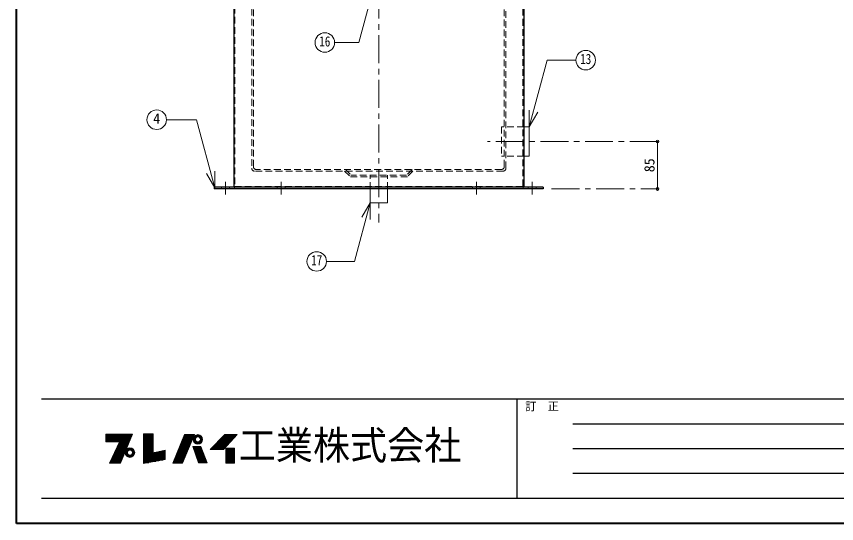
# Model space of a CAD drawing. Units: millimetres at full size, sheet at 1:10; details may follow other scales. Extents: x -2123 to 1927, y -1358 to 1452.
# Drawn here: x -2123 to -652, y -1358 to -449 of the extents above; entities that cross this region are included whole.
import ezdxf
from ezdxf.enums import TextEntityAlignment as Align

# ---------------------------------------------------------------- set-up
doc = ezdxf.new("R2010")
doc.units = ezdxf.units.MM
doc.header["$LTSCALE"] = 10
doc.header["$PDMODE"] = 32
doc.header["$PDSIZE"] = 5
doc.linetypes.add('CHAIN1', pattern=[8, 5, -1, 1, -1])
doc.linetypes.add('DASHED1', pattern=[1.8, 1.2, -0.6])
doc.layers.add('0-0', color=7, linetype='Continuous', lineweight=18)
doc.styles.add('ＭＳ ゴシック', font='')
doc.styles.get('ＭＳ ゴシック').set_extended_font_data('MS Gothic')

msp = doc.modelspace()

# ---------------------------------------------------------------- linework, layer by layer
at = {"layer": '0-0', "color": 1, "lineweight": 40}
for p, q in [((-2122.8, -1358.09), (-2122.8, 1451.91)), ((1927.2, -1358.09), (-2122.8, -1358.09))]:
    msp.add_line(p, q, dxfattribs=at)
at = {"layer": '0-0', "color": 4, "linetype": 'CHAIN1', "lineweight": 9}
for p, q in [((-1472.8, 77.41), (-1472.8, -818.09)), ((-972.8, -673.09), (-1277.8, -673.09)), ((-1747.8, -745.09), (-1747.8, -768.09)), ((-1647.8, -745.09), (-1647.8, -768.09)), ((-1297.8, -745.09), (-1297.8, -768.09)), ((-1197.8, -745.09), (-1197.8, -768.09)), ((-1162.8, -758.09), (-972.8, -758.09))]:
    msp.add_line(p, q, dxfattribs=at)
at = {"layer": '0-0', "color": 5, "lineweight": 25}
for p, q in [((-1732.8, -164.59), (-1732.8, -753.59)), ((-1212.8, -202.59), (-1212.8, -753.59)), ((-1767.8, -755.09), (-1767.8, -758.09)), ((-1177.8, -755.09), (-1767.8, -755.09)), ((-1177.8, -758.09), (-1767.8, -758.09)), ((-1177.8, -755.09), (-1177.8, -758.09))]:
    msp.add_line(p, q, dxfattribs=at)
at = {"layer": '0-0', "linetype": 'DASHED1'}
for p, q in [((-1247.8, -718.09), (-1247.8, -163.09)), ((-1244.8, -721.09), (-1244.8, -164.59)), ((-1214.3, -165.34), (-1214.3, -752.84)), ((-1700.8, -308.79), (-1700.8, -721.09)), ((-1697.8, -718.09), (-1697.8, -306.95)), ((-1731.3, -323.72), (-1731.3, -752.84)), ((-1249.8, -726.09), (-1695.8, -726.09)), ((-1252.8, -723.09), (-1692.8, -723.09)), ((-1215.05, -753.59), (-1730.55, -753.59)), ((-1712.8, -753.59), (-1712.8, -755.09)), ((-1654.8, -755.09), (-1654.8, -758.09)), ((-1640.8, -755.09), (-1640.8, -758.09)), ((-1304.8, -755.09), (-1304.8, -758.09)), ((-1290.8, -755.09), (-1290.8, -758.09)), ((-1232.8, -753.59), (-1232.8, -755.09))]:
    msp.add_line(p, q, dxfattribs=at)
at = {"layer": '0-0'}
for p, q in [((-1478.23, -382.87), (-1508.43, -495.58)), ((-1552.11, -495.58), (-1508.43, -495.58)), ((-1202.8, -646.59), (-1170.79, -527.12)), ((-1170.79, -527.12), (-1119.13, -527.12)), ((-1202.8, -646.59), (-1202.8, -616.59)), ((-1202.8, -646.59), (-1187.8, -620.61)), ((-1853.6, -633.98), (-1799.51, -633.98)), ((-1766.76, -756.2), (-1799.51, -633.98)), ((-1202.8, -646.59), (-1212.8, -646.59)), ((-1202.8, -646.59), (-1202.8, -699.59)), ((-1202.8, -699.59), (-1212.8, -699.59)), ((-1766.76, -756.2), (-1781.76, -730.21)), ((-1766.76, -756.2), (-1766.76, -726.2)), ((-1488.3, -783.09), (-1488.3, -758.09)), ((-1457.3, -783.09), (-1457.3, -758.09)), ((-1488.17, -782.94), (-1516.33, -888.05)), ((-1488.17, -782.94), (-1503.17, -808.92)), ((-1457.3, -783.09), (-1488.3, -783.09)), ((-1488.17, -782.94), (-1488.17, -812.94)), ((-1566.68, -888.05), (-1516.33, -888.05)), ((-1962.37, -1198.29), (-1914.96, -1198.29)), ((-1962.37, -1198.71), (-1915.14, -1198.71)), ((-1962.37, -1199.34), (-1915.4, -1199.34)), ((-1962.37, -1199.97), (-1915.66, -1199.97)), ((-1962.37, -1200.6), (-1915.92, -1200.6)), ((-1962.37, -1201.44), (-1916.27, -1201.44)), ((-1916.53, -1202.07), (-1962.37, -1202.07)), ((-1962.37, -1202.7), (-1916.79, -1202.7)), ((-1962.37, -1203.33), (-1917.05, -1203.33)), ((-1962.37, -1203.96), (-1917.31, -1203.96)), ((-1962.37, -1204.59), (-1917.57, -1204.59)), ((-1962.37, -1205.01), (-1917.74, -1205.01)), ((-1962.37, -1205.85), (-1918.09, -1205.85)), ((-1936.33, -1249.95), (-1914.7, -1197.66)), ((-1894.75, -1197.45), (-1894.75, -1250.58)), ((-1877.32, -1197.45), (-1894.75, -1197.45)), ((-1894.75, -1198.29), (-1877.32, -1198.29)), ((-1894.75, -1198.71), (-1877.32, -1198.71)), ((-1894.75, -1199.34), (-1877.32, -1199.34)), ((-1894.75, -1199.97), (-1877.32, -1199.97)), ((-1894.75, -1200.6), (-1877.32, -1200.6)), ((-1894.75, -1201.44), (-1877.32, -1201.44)), ((-1894.75, -1202.07), (-1877.32, -1202.07)), ((-1894.75, -1202.7), (-1877.32, -1202.7)), ((-1894.75, -1203.33), (-1877.32, -1203.33)), ((-1894.75, -1203.96), (-1877.32, -1203.96)), ((-1894.75, -1204.59), (-1877.32, -1204.59)), ((-1894.75, -1205.01), (-1877.32, -1205.01)), ((-1894.75, -1205.85), (-1877.32, -1205.85)), ((-1821.46, -1198.5), (-1842.46, -1249.53)), ((-1824.61, -1249.53), (-1803.4, -1198.5)), ((-1824.49, -1205.85), (-1806.46, -1205.85)), ((-1824.14, -1205.01), (-1806.11, -1205.01)), ((-1823.97, -1204.59), (-1805.93, -1204.59)), ((-1823.71, -1203.96), (-1805.67, -1203.96)), ((-1823.45, -1203.33), (-1805.41, -1203.33)), ((-1823.19, -1202.7), (-1805.15, -1202.7)), ((-1822.93, -1202.07), (-1804.89, -1202.07)), ((-1822.67, -1201.44), (-1804.62, -1201.44)), ((-1822.33, -1200.6), (-1804.28, -1200.6)), ((-1822.07, -1199.97), (-1804.03, -1199.97)), ((-1821.81, -1199.34), (-1803.75, -1199.34)), ((-1821.46, -1198.5), (-1803.4, -1198.5)), ((-1805.77, -1206.27), (-1801.73, -1206.27)), ((-1805.6, -1205.22), (-1801.4, -1205.22)), ((-1805.21, -1203.96), (-1800.53, -1203.96)), ((-1804.82, -1203.12), (-1799.39, -1203.12)), ((-1804.16, -1202.07), (-1790.47, -1202.07)), ((-1803.45, -1201.23), (-1791.17, -1201.23)), ((-1802.23, -1200.18), (-1792.39, -1200.18)), ((-1800.76, -1199.34), (-1793.87, -1199.34)), ((-1789.81, -1203.12), (-1795.23, -1203.12)), ((-1789.42, -1203.96), (-1794.1, -1203.96)), ((-1789.03, -1205.22), (-1793.23, -1205.22)), ((-1788.85, -1206.27), (-1792.89, -1206.27)), ((-1756.15, -1205.85), (-1733.37, -1205.85)), ((-1755.31, -1205.01), (-1732.59, -1205.01)), ((-1754.89, -1204.59), (-1732.2, -1204.59)), ((-1754.26, -1203.96), (-1731.61, -1203.96)), ((-1753.63, -1203.33), (-1731.03, -1203.33)), ((-1753, -1202.7), (-1730.44, -1202.7)), ((-1752.37, -1202.07), (-1729.86, -1202.07)), ((-1751.74, -1201.44), (-1729.27, -1201.44)), ((-1751.11, -1224.96), (-1726.54, -1198.5)), ((-1750.9, -1200.6), (-1728.49, -1200.6)), ((-1750.27, -1199.97), (-1727.91, -1199.97)), ((-1749.64, -1199.34), (-1727.32, -1199.34)), ((-1962.37, -1206.48), (-1918.35, -1206.48)), ((-1962.37, -1207.11), (-1918.61, -1207.11)), ((-1962.37, -1207.74), (-1918.87, -1207.74)), ((-1962.37, -1208.37), (-1919.13, -1208.37)), ((-1962.37, -1209), (-1919.39, -1209)), ((-1962.37, -1209.63), (-1919.65, -1209.63)), ((-1962.37, -1210.26), (-1919.91, -1210.26)), ((-1962.37, -1210.89), (-1920.18, -1210.89)), ((-1938.01, -1211.73), (-1962.37, -1211.73)), ((-1955.65, -1249.95), (-1938.01, -1211.73)), ((-1924.35, -1220.97), (-1942.28, -1220.97)), ((-1941.79, -1219.92), (-1923.91, -1219.92)), ((-1923.56, -1219.08), (-1941.41, -1219.08)), ((-1923.22, -1218.24), (-1940.95, -1218.24)), ((-1940.53, -1217.19), (-1922.78, -1217.19)), ((-1922.43, -1216.35), (-1940.15, -1216.35)), ((-1922, -1215.3), (-1939.66, -1215.3)), ((-1921.74, -1214.67), (-1939.37, -1214.67)), ((-1921.39, -1213.83), (-1938.98, -1213.83)), ((-1921.13, -1213.2), (-1938.69, -1213.2)), ((-1920.78, -1212.36), (-1938.3, -1212.36)), ((-1920.52, -1211.73), (-1938.01, -1211.73)), ((-1894.75, -1206.48), (-1877.32, -1206.48)), ((-1894.75, -1207.11), (-1877.32, -1207.11)), ((-1894.75, -1207.74), (-1877.32, -1207.74)), ((-1894.75, -1208.37), (-1877.32, -1208.37)), ((-1894.75, -1209), (-1877.32, -1209)), ((-1894.75, -1209.63), (-1877.32, -1209.63)), ((-1894.75, -1210.26), (-1877.32, -1210.26)), ((-1894.75, -1210.89), (-1877.32, -1210.89)), ((-1894.75, -1211.73), (-1877.32, -1211.73)), ((-1894.75, -1212.36), (-1877.32, -1212.36)), ((-1894.75, -1213.2), (-1877.32, -1213.2)), ((-1894.75, -1213.83), (-1877.32, -1213.83)), ((-1894.75, -1214.67), (-1877.32, -1214.67)), ((-1894.75, -1215.3), (-1877.32, -1215.3)), ((-1894.75, -1216.35), (-1877.32, -1216.35)), ((-1894.75, -1217.19), (-1877.32, -1217.19)), ((-1894.75, -1218.24), (-1877.32, -1218.24)), ((-1894.75, -1219.08), (-1877.32, -1219.08)), ((-1894.75, -1219.92), (-1877.32, -1219.92)), ((-1894.75, -1220.97), (-1877.32, -1220.97)), ((-1830.7, -1220.97), (-1812.74, -1220.97)), ((-1830.28, -1219.92), (-1812.31, -1219.92)), ((-1829.93, -1219.08), (-1811.96, -1219.08)), ((-1829.59, -1218.24), (-1811.61, -1218.24)), ((-1829.15, -1217.19), (-1811.17, -1217.19)), ((-1828.81, -1216.35), (-1810.82, -1216.35)), ((-1828.38, -1215.3), (-1810.39, -1215.3)), ((-1828.12, -1214.67), (-1810.12, -1214.67)), ((-1827.77, -1213.83), (-1809.77, -1213.83)), ((-1827.51, -1213.2), (-1809.51, -1213.2)), ((-1827.17, -1212.36), (-1809.16, -1212.36)), ((-1826.91, -1211.73), (-1808.9, -1211.73)), ((-1826.56, -1210.89), (-1808.55, -1210.89)), ((-1826.3, -1210.26), (-1808.29, -1210.26)), ((-1826.04, -1209.63), (-1808.03, -1209.63)), ((-1825.78, -1209), (-1807.77, -1209)), ((-1825.52, -1208.37), (-1807.51, -1208.37)), ((-1825.24, -1207.74), (-1807.24, -1207.74)), ((-1825.01, -1207.11), (-1806.98, -1207.11)), ((-1824.75, -1206.48), (-1806.72, -1206.48)), ((-1806.48, -1219.92), (-1791.78, -1219.92)), ((-1806.11, -1220.97), (-1791.39, -1220.97)), ((-1805.81, -1207.11), (-1801.81, -1207.11)), ((-1805.75, -1208.16), (-1801.69, -1208.16)), ((-1805.55, -1209.21), (-1801.29, -1209.21)), ((-1805.21, -1210.26), (-1800.53, -1210.26)), ((-1804.7, -1211.31), (-1798.93, -1211.31)), ((-1804, -1212.36), (-1790.63, -1212.36)), ((-1803.24, -1213.2), (-1791.38, -1213.2)), ((-1801.58, -1214.46), (-1793.04, -1214.46)), ((-1799.59, -1215.3), (-1795.04, -1215.3)), ((-1789.92, -1211.31), (-1795.7, -1211.31)), ((-1789.42, -1210.26), (-1794.1, -1210.26)), ((-1789.08, -1209.21), (-1793.33, -1209.21)), ((-1788.88, -1208.16), (-1792.94, -1208.16)), ((-1792.81, -1207.11), (-1788.81, -1207.11)), ((-1780.93, -1249.32), (-1791.85, -1219.71)), ((-1771.27, -1220.97), (-1747.41, -1220.97)), ((-1770.22, -1219.92), (-1746.43, -1219.92)), ((-1769.38, -1219.08), (-1745.65, -1219.08)), ((-1768.54, -1218.24), (-1744.87, -1218.24)), ((-1767.49, -1217.19), (-1743.9, -1217.19)), ((-1766.65, -1216.35), (-1743.12, -1216.35)), ((-1765.6, -1215.3), (-1742.14, -1215.3)), ((-1764.97, -1214.67), (-1741.56, -1214.67)), ((-1764.13, -1213.83), (-1740.78, -1213.83)), ((-1763.5, -1213.2), (-1740.19, -1213.2)), ((-1762.66, -1212.36), (-1739.41, -1212.36)), ((-1762.03, -1211.73), (-1738.83, -1211.73)), ((-1761.19, -1210.89), (-1738.05, -1210.89)), ((-1760.56, -1210.26), (-1737.46, -1210.26)), ((-1759.93, -1209.63), (-1736.88, -1209.63)), ((-1759.3, -1209), (-1736.29, -1209)), ((-1758.67, -1208.37), (-1735.71, -1208.37)), ((-1758.04, -1207.74), (-1735.12, -1207.74)), ((-1757.41, -1207.11), (-1734.54, -1207.11)), ((-1756.78, -1206.48), (-1733.89, -1206.48)), ((-1930.17, -1235.04), (-1948.77, -1235.04)), ((-1929.73, -1233.99), (-1948.29, -1233.99)), ((-1929.21, -1232.73), (-1947.67, -1232.73)), ((-1928.86, -1231.89), (-1947.32, -1231.89)), ((-1928.43, -1230.84), (-1946.83, -1230.84)), ((-1946.45, -1230), (-1928.08, -1230)), ((-1927.65, -1228.95), (-1945.96, -1228.95)), ((-1927.12, -1227.69), (-1945.38, -1227.69)), ((-1926.69, -1226.64), (-1944.89, -1226.64)), ((-1926.34, -1225.8), (-1944.51, -1225.8)), ((-1925.91, -1224.75), (-1944.02, -1224.75)), ((-1943.63, -1223.91), (-1925.56, -1223.91)), ((-1925.13, -1222.86), (-1943.15, -1222.86)), ((-1924.69, -1221.81), (-1942.67, -1221.81)), ((-1927.61, -1230.84), (-1923.61, -1230.84)), ((-1927.57, -1230), (-1923.53, -1230)), ((-1927.55, -1231.89), (-1923.49, -1231.89)), ((-1927.4, -1228.95), (-1923.2, -1228.95)), ((-1927.4, -1232.73), (-1923.2, -1232.73)), ((-1927.01, -1227.69), (-1922.33, -1227.69)), ((-1927.01, -1233.99), (-1922.33, -1233.99)), ((-1926.5, -1226.64), (-1920.73, -1226.64)), ((-1926.5, -1235.04), (-1920.73, -1235.04)), ((-1925.96, -1225.8), (-1912.27, -1225.8)), ((-1925.04, -1224.75), (-1913.18, -1224.75)), ((-1924.03, -1223.91), (-1914.19, -1223.91)), ((-1922.04, -1222.86), (-1916.19, -1222.86)), ((-1911.72, -1226.64), (-1917.5, -1226.64)), ((-1911.72, -1235.04), (-1917.5, -1235.04)), ((-1911.22, -1227.69), (-1915.9, -1227.69)), ((-1911.22, -1233.99), (-1915.9, -1233.99)), ((-1910.83, -1228.95), (-1915.03, -1228.95)), ((-1910.83, -1232.73), (-1915.03, -1232.73)), ((-1910.68, -1231.89), (-1914.74, -1231.89)), ((-1910.65, -1230), (-1914.69, -1230)), ((-1914.61, -1230.84), (-1910.61, -1230.84)), ((-1894.75, -1221.81), (-1877.32, -1221.81)), ((-1894.75, -1222.86), (-1877.32, -1222.86)), ((-1894.75, -1223.91), (-1877.32, -1223.91)), ((-1894.75, -1224.75), (-1877.32, -1224.75)), ((-1894.75, -1225.8), (-1877.32, -1225.8)), ((-1894.75, -1226.64), (-1877.32, -1226.64)), ((-1894.75, -1227.69), (-1877.32, -1227.69)), ((-1894.75, -1228.95), (-1877.32, -1228.95)), ((-1894.75, -1230), (-1877.32, -1230)), ((-1894.75, -1230.84), (-1877.32, -1230.84)), ((-1894.75, -1231.89), (-1855.69, -1231.89)), ((-1894.75, -1232.73), (-1855.69, -1232.73)), ((-1894.75, -1233.99), (-1855.69, -1233.99)), ((-1894.75, -1235.04), (-1855.69, -1235.04)), ((-1855.69, -1230.84), (-1875.44, -1230.84)), ((-1855.69, -1230), (-1871.68, -1230)), ((-1855.69, -1228.95), (-1866.98, -1228.95)), ((-1855.69, -1227.69), (-1861.34, -1227.69)), ((-1836.5, -1235.04), (-1818.59, -1235.04)), ((-1836.07, -1233.99), (-1818.15, -1233.99)), ((-1835.55, -1232.73), (-1817.63, -1232.73)), ((-1835.2, -1231.89), (-1817.28, -1231.89)), ((-1834.77, -1230.84), (-1816.84, -1230.84)), ((-1834.43, -1230), (-1816.5, -1230)), ((-1833.99, -1228.95), (-1816.06, -1228.95)), ((-1833.48, -1227.69), (-1815.54, -1227.69)), ((-1833.04, -1226.64), (-1815.1, -1226.64)), ((-1832.7, -1225.8), (-1814.75, -1225.8)), ((-1832.27, -1224.75), (-1814.31, -1224.75)), ((-1831.92, -1223.91), (-1813.96, -1223.91)), ((-1831.49, -1222.86), (-1813.53, -1222.86)), ((-1831.06, -1221.81), (-1813.09, -1221.81)), ((-1805.82, -1221.81), (-1791.08, -1221.81)), ((-1805.46, -1222.86), (-1790.69, -1222.86)), ((-1805.09, -1223.91), (-1790.3, -1223.91)), ((-1804.8, -1224.75), (-1789.99, -1224.75)), ((-1804.44, -1225.8), (-1789.61, -1225.8)), ((-1804.14, -1226.64), (-1789.3, -1226.64)), ((-1803.78, -1227.69), (-1788.91, -1227.69)), ((-1803.34, -1228.95), (-1788.45, -1228.95)), ((-1802.98, -1230), (-1788.06, -1230)), ((-1802.68, -1230.84), (-1787.75, -1230.84)), ((-1802.32, -1231.89), (-1787.36, -1231.89)), ((-1802.03, -1232.73), (-1787.05, -1232.73)), ((-1801.59, -1233.99), (-1786.59, -1233.99)), ((-1801.23, -1235.04), (-1786.2, -1235.04)), ((-1775.26, -1224.96), (-1751.11, -1224.96)), ((-1774.21, -1223.91), (-1750.14, -1223.91)), ((-1773.16, -1222.86), (-1749.16, -1222.86)), ((-1772.11, -1221.81), (-1748.19, -1221.81)), ((-1747.33, -1223.91), (-1731.37, -1223.91)), ((-1747.33, -1224.75), (-1731.37, -1224.75)), ((-1747.33, -1225.8), (-1731.37, -1225.8)), ((-1747.33, -1226.64), (-1731.37, -1226.64)), ((-1747.33, -1227.69), (-1731.37, -1227.69)), ((-1747.33, -1228.95), (-1731.37, -1228.95)), ((-1747.33, -1230), (-1731.37, -1230)), ((-1747.33, -1230.84), (-1731.37, -1230.84)), ((-1747.33, -1231.89), (-1731.37, -1231.89)), ((-1747.33, -1232.73), (-1731.37, -1232.73)), ((-1747.33, -1233.99), (-1731.37, -1233.99)), ((-1747.33, -1235.04), (-1731.37, -1235.04)), ((-1955.65, -1249.95), (-1936.33, -1249.95)), ((-1935.9, -1248.9), (-1955.17, -1248.9)), ((-1935.38, -1247.64), (-1954.59, -1247.64)), ((-1934.94, -1246.59), (-1954.1, -1246.59)), ((-1934.51, -1245.54), (-1953.62, -1245.54)), ((-1933.99, -1244.28), (-1953.04, -1244.28)), ((-1933.55, -1243.23), (-1952.55, -1243.23)), ((-1933.03, -1241.97), (-1951.97, -1241.97)), ((-1932.68, -1241.13), (-1951.58, -1241.13)), ((-1932.25, -1240.08), (-1951.1, -1240.08)), ((-1931.82, -1239.03), (-1950.61, -1239.03)), ((-1931.38, -1237.98), (-1950.13, -1237.98)), ((-1930.95, -1236.93), (-1949.64, -1236.93)), ((-1930.6, -1236.09), (-1949.26, -1236.09)), ((-1925.8, -1236.09), (-1912.43, -1236.09)), ((-1925.04, -1236.93), (-1913.18, -1236.93)), ((-1923.72, -1237.98), (-1914.5, -1237.98)), ((-1921.39, -1239.03), (-1916.84, -1239.03)), ((-1894.75, -1236.09), (-1855.69, -1236.09)), ((-1894.75, -1236.93), (-1855.69, -1236.93)), ((-1894.75, -1237.98), (-1855.69, -1237.98)), ((-1894.75, -1239.03), (-1855.69, -1239.03)), ((-1894.75, -1240.08), (-1855.69, -1240.08)), ((-1894.75, -1241.13), (-1855.69, -1241.13)), ((-1894.75, -1241.97), (-1855.69, -1241.97)), ((-1894.75, -1243.23), (-1855.69, -1243.23)), ((-1894.75, -1244.28), (-1860.29, -1244.28)), ((-1894.75, -1245.54), (-1867.18, -1245.54)), ((-1894.75, -1246.59), (-1872.93, -1246.59)), ((-1894.75, -1247.64), (-1878.67, -1247.64)), ((-1894.75, -1248.9), (-1885.56, -1248.9)), ((-1824.61, -1249.53), (-1842.46, -1249.53)), ((-1842.2, -1248.9), (-1824.35, -1248.9)), ((-1841.68, -1247.64), (-1823.83, -1247.64)), ((-1841.25, -1246.59), (-1823.39, -1246.59)), ((-1840.82, -1245.54), (-1822.95, -1245.54)), ((-1840.3, -1244.28), (-1822.43, -1244.28)), ((-1839.87, -1243.23), (-1821.99, -1243.23)), ((-1839.35, -1241.97), (-1821.47, -1241.97)), ((-1839.01, -1241.13), (-1821.12, -1241.13)), ((-1838.57, -1240.08), (-1820.68, -1240.08)), ((-1838.14, -1239.03), (-1820.25, -1239.03)), ((-1837.71, -1237.98), (-1819.81, -1237.98)), ((-1837.28, -1236.93), (-1819.38, -1236.93)), ((-1836.93, -1236.09), (-1819.03, -1236.09)), ((-1800.88, -1236.09), (-1785.81, -1236.09)), ((-1800.57, -1236.93), (-1785.5, -1236.93)), ((-1800.2, -1237.98), (-1785.11, -1237.98)), ((-1799.84, -1239.03), (-1784.73, -1239.03)), ((-1799.47, -1240.08), (-1784.34, -1240.08)), ((-1799.11, -1241.13), (-1783.95, -1241.13)), ((-1798.82, -1241.97), (-1783.64, -1241.97)), ((-1798.38, -1243.23), (-1783.18, -1243.23)), ((-1797.94, -1244.28), (-1782.79, -1244.28)), ((-1797.58, -1245.54), (-1782.33, -1245.54)), ((-1797.21, -1246.59), (-1781.94, -1246.59)), ((-1796.85, -1247.64), (-1781.55, -1247.64)), ((-1796.41, -1248.9), (-1781.09, -1248.9)), ((-1796.26, -1249.32), (-1780.93, -1249.32)), ((-1747.33, -1236.09), (-1731.37, -1236.09)), ((-1747.33, -1236.93), (-1731.37, -1236.93)), ((-1747.33, -1237.98), (-1731.37, -1237.98)), ((-1747.33, -1239.03), (-1731.37, -1239.03)), ((-1747.33, -1240.08), (-1731.37, -1240.08)), ((-1747.33, -1241.13), (-1731.37, -1241.13)), ((-1747.33, -1241.97), (-1731.37, -1241.97)), ((-1747.33, -1243.23), (-1731.37, -1243.23)), ((-1747.33, -1244.28), (-1731.37, -1244.28)), ((-1747.33, -1245.54), (-1731.37, -1245.54)), ((-1747.33, -1246.59), (-1731.37, -1246.59)), ((-1747.33, -1247.64), (-1731.37, -1247.64)), ((-1747.33, -1248.9), (-1731.37, -1248.9))]:
    msp.add_line(p, q, dxfattribs=at)
at = {"layer": '0-0', "color": 4, "linetype": 'DASHED1', "lineweight": 9}
for p, q in [((-1212.8, -646.59), (-1252.8, -646.59)), ((-1252.8, -646.59), (-1252.8, -699.59)), ((-1212.8, -699.59), (-1252.8, -699.59)), ((-1534.04, -726.09), (-1524.04, -736.09)), ((-1532.8, -723.09), (-1522.8, -733.09)), ((-1422.8, -733.09), (-1522.8, -733.09)), ((-1488.3, -758.09), (-1488.3, -733.09)), ((-1457.3, -758.09), (-1457.3, -733.09)), ((-1412.8, -723.09), (-1422.8, -733.09)), ((-1411.56, -726.09), (-1421.56, -736.09)), ((-1421.56, -736.09), (-1524.04, -736.09)), ((-1754.8, -755.09), (-1754.8, -758.09)), ((-1740.8, -755.09), (-1740.8, -758.09)), ((-1204.8, -755.09), (-1204.8, -758.09)), ((-1190.8, -755.09), (-1190.8, -758.09))]:
    msp.add_line(p, q, dxfattribs=at)
at = {"layer": '0-0', "color": 4, "lineweight": 9}
msp.add_line((-972.8, -673.09), (-972.8, -758.09), dxfattribs=at)
at = {"layer": '0-0', "color": 6, "lineweight": 25}
for p, q in [((-2077.8, -1134.52), (1882.2, -1134.52)), ((-1224.94, -1134.52), (-1224.94, -1313.09)), ((-1124.94, -1179.16), (-196.37, -1179.16)), ((-196.37, -1223.8), (-1124.94, -1223.8)), ((-196.37, -1268.44), (-1124.94, -1268.44)), ((1882.2, -1313.09), (-2077.8, -1313.09))]:
    msp.add_line(p, q, dxfattribs=at)
at = {"layer": '0-0'}
for points in [[(-1962.37, -1211.73), (-1962.37, -1197.66), (-1914.7, -1197.66)], [(-1894.75, -1250.58), (-1855.69, -1243.44), (-1855.69, -1226.43), (-1877.32, -1231.26), (-1877.32, -1197.45)], [(-1775.26, -1224.96), (-1748.8, -1198.5), (-1726.54, -1198.5)], [(-1796.26, -1249.32), (-1806.55, -1219.71), (-1791.85, -1219.71)]]:
    msp.add_lwpolyline(points, dxfattribs=at)
msp.add_lwpolyline([(-1747.33, -1222.86), (-1747.33, -1249.95), (-1731.37, -1249.95), (-1731.37, -1222.86)], close=True, dxfattribs=at)
for centre, radius in [((-1569.61, -495.58), 17.5), ((-1101.63, -527.12), 17.5), ((-1871.1, -633.98), 17.5), ((-1584.18, -888.05), 17.5), ((-1797.31, -1207.11), 8.5), ((-1797.31, -1207.11), 4.5), ((-1919.11, -1230.84), 8.5), ((-1919.11, -1230.84), 4.5)]:
    msp.add_circle(centre, radius, dxfattribs=at)
at = {"layer": '0-0', "linetype": 'DASHED1'}
for centre, radius, start, end in [((-1692.8, -718.09), 5, 180, 270), ((-1252.8, -718.09), 5, 270, 0), ((-1695.8, -721.09), 5, 180, 270), ((-1249.8, -721.09), 5, 270, 0), ((-1730.55, -752.84), 0.75, 180, 270), ((-1215.05, -752.84), 0.75, 270, 0)]:
    msp.add_arc(centre, radius, start, end, dxfattribs=at)
at = {"layer": '0-0', "color": 5, "lineweight": 25}
for centre, start, end in [((-1731.3, -753.59), 180, 270), ((-1214.3, -753.59), 270, 0)]:
    msp.add_arc(centre, 1.5, start, end, dxfattribs=at)
at = {"layer": '0-0', "color": 1}
for p in [(-972.8, -673.09), (-972.8, -758.09)]:
    msp.add_point(p, dxfattribs=at)

# ---------------------------------------------------------------- texts
at = {"layer": '0-0', "style": 'ＭＳ ゴシック'}
for s, height, width, p in [('16', 18.33, 0.8, (-1579.61, -508.08)), ('13', 18.33, 0.8, (-1111.63, -539.62)), ('17', 18.33, 0.8, (-1594.18, -900.55)), ('工業株式会社', 51.32, 0.95, (-1723.87, -1258.8))]:
    msp.add_text(s, height=height, dxfattribs=dict(at, width=width)).set_placement(p, align=Align.BOTTOM_LEFT)
for s, height, p in [('4', 18.33, (-1877.35, -646.48)), ('訂\u3000正', 14.66, (-1209.94, -1159.52))]:
    msp.add_text(s, height=height, dxfattribs=at).set_placement(p, align=Align.BOTTOM_LEFT)
msp.add_text('85', height=18.33, rotation=90, dxfattribs=at).set_placement((-972.8, -728.09), align=Align.BOTTOM_LEFT)

doc.saveas('drawing.dxf')
